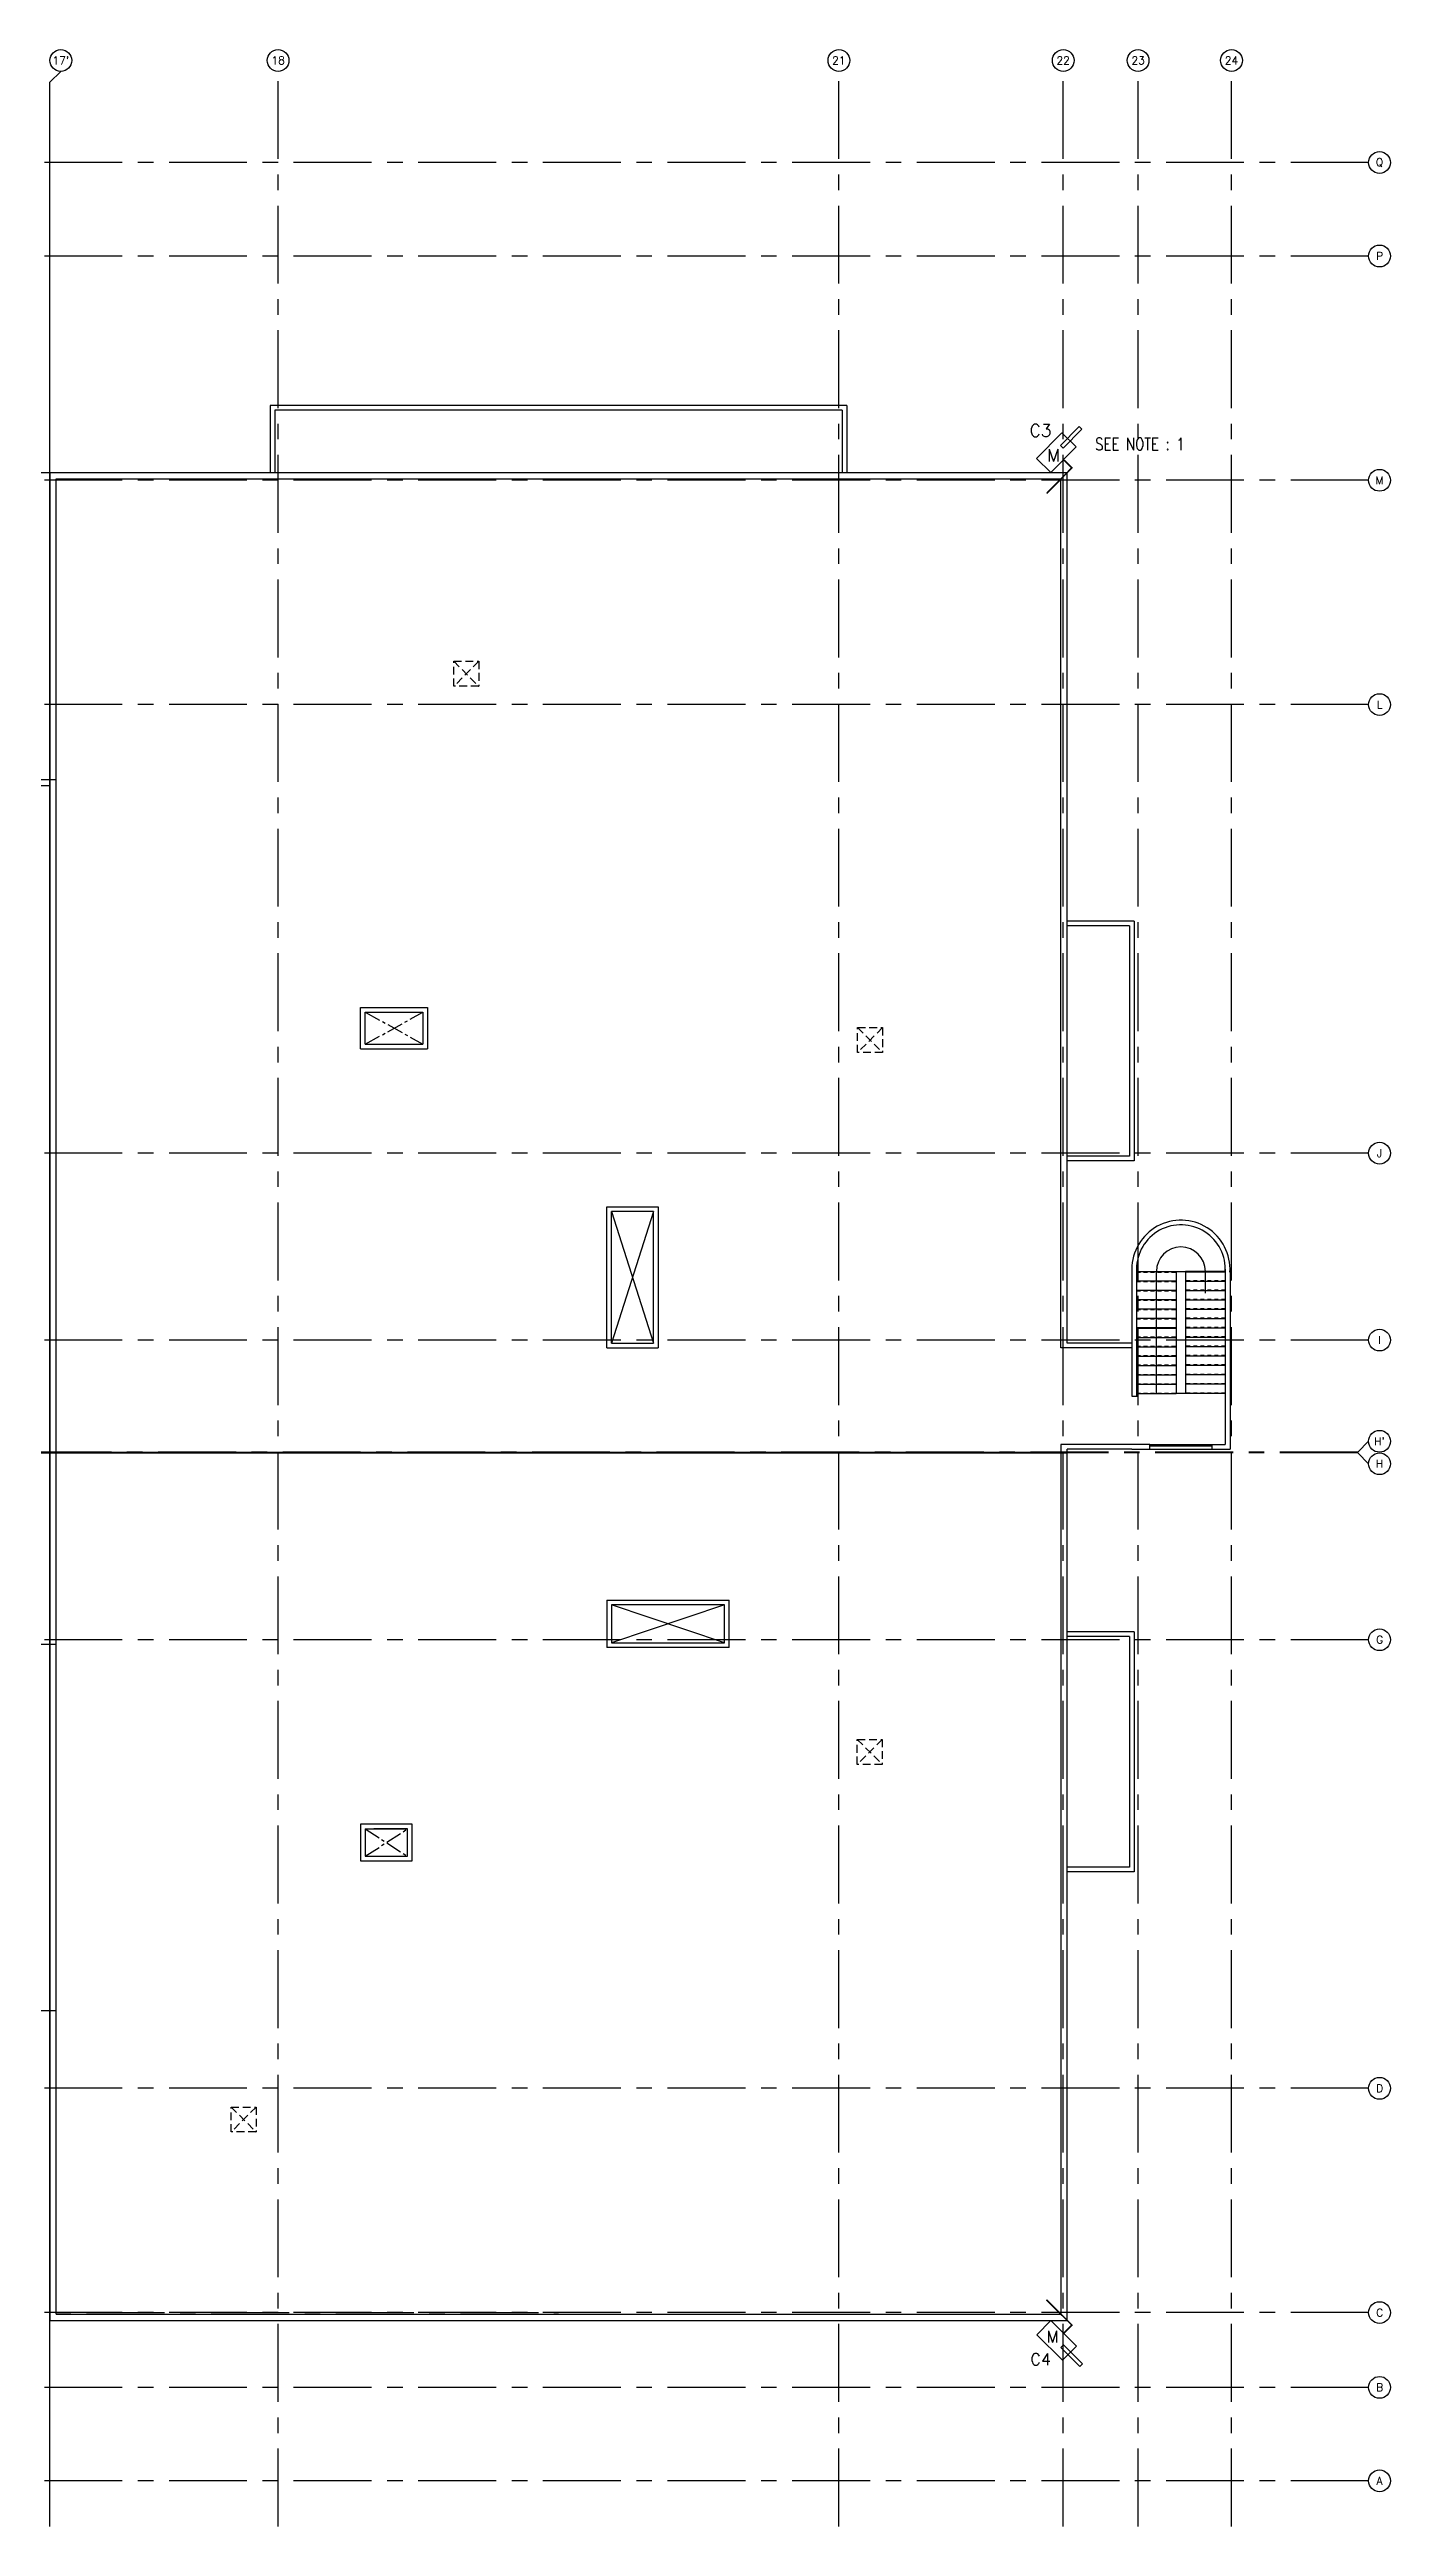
# Model space of a CAD drawing. Extents: x 89546.9 to 89633.7, y 39918.4 to 40001.1.
# Drawn here: x 89590.6 to 89633.7, y 39921.6 to 40001.1 of the extents above; entities that cross this region are included whole.
import ezdxf
from ezdxf.enums import TextEntityAlignment as Align

# ---------------------------------------------------------------- set-up
doc = ezdxf.new("R2010")
doc.units = 0
doc.header["$MEASUREMENT"] = 0
for name, pattern in [('CENTER2', [1.125, 0.75, -0.125, 0.125, -0.125]), ('CENTERX2', [4, 2.5, -0.5, 0.5, -0.5]), ('HIDDEN', [0.375, 0.25, -0.125]), ('HIDDEN2', [0.1875, 0.125, -0.0625])]:
    doc.linetypes.add(name, pattern=pattern)
doc.layers.get('0').update_dxf_attribs({"color": 11, "linetype": 'CONTINUOUS'})
for name, color, linetype in [('AX-CR', 11, 'CONTINUOUS'), ('AX-TXT', 11, 'CONTINUOUS'), ('AXES', 11, 'CENTERX2'), ('E-CCTV', 4, 'CONTINUOUS'), ('E-TV', 4, 'CONTINUOUS'), ('EJ', 11, 'CONTINUOUS'), ('PROJ-L', 11, 'CONTINUOUS'), ('ROOF', 11, 'CONTINUOUS'), ('SHAFT', 11, 'CONTINUOUS'), ('STR', 11, 'CONTINUOUS'), ('WALL', 11, 'CONTINUOUS'), ('WIN', 11, 'CONTINUOUS')]:
    doc.layers.add(name, color=color, linetype=linetype)
doc.styles.add('ROMANS', font='ROMANS.shx')

# ---------------------------------------------------------------- blocks, each defined once
blk = doc.blocks.new('AXU')
at = {"layer": 'AX-CR'}
blk.add_circle((0, 350), 350, dxfattribs=at)
at = {"layer": 'AX-TXT', "style": 'ROMANS'}
blk.add_attdef('AX', text='', height=250, dxfattribs=at).set_placement((0, 350), align=Align.MIDDLE)
blk = doc.blocks.new('AXR')
at = {"layer": 'AX-CR'}
blk.add_circle((350, 0), 350, dxfattribs=at)
at = {"layer": 'AX-TXT', "style": 'ROMANS'}
blk.add_attdef('AX', text='', height=250, dxfattribs=at).set_placement((350, 0), align=Align.MIDDLE)

msp = doc.modelspace()

# ---------------------------------------------------------------- linework, layer by layer
for p, q in [((89626.807, 39961.9), (89627.107, 39961.9)), ((89626.807, 39961.9), (89626.807, 39957.98)), ((89627.107, 39961.9), (89627.107, 39957.98)), ((89627.107, 39957.98), (89626.807, 39957.98))]:
    msp.add_line(p, q)
at = {"layer": 'AX-CR'}
msp.add_circle((89633.331, 39926.08), 0.35, dxfattribs=at)
at = {"layer": 'AXES'}
for p, q in [((89590.657, 40000.078), (89591.007, 40000.428)), ((89597.981, 39921.615), (89597.981, 40000.428)), ((89615.981, 39921.615), (89615.981, 40000.428)), ((89623.181, 39921.615), (89623.181, 40000.428)), ((89625.581, 39921.615), (89625.581, 40000.428)), ((89628.581, 39921.615), (89628.581, 40000.428)), ((89632.981, 39997.5), (89564.941, 39997.5)), ((89632.981, 39994.5), (89564.941, 39994.5)), ((89632.981, 39987.3), (89564.941, 39987.3)), ((89632.981, 39980.1), (89564.941, 39980.1)), ((89632.981, 39965.7), (89564.941, 39965.7)), ((89632.981, 39959.7), (89564.941, 39959.7)), ((89632.631, 39956.1), (89564.941, 39956.1)), ((89632.631, 39956.08), (89564.941, 39956.08)), ((89632.631, 39956.1), (89632.981, 39956.45)), ((89632.631, 39956.08), (89632.981, 39955.73)), ((89632.981, 39950.08), (89564.941, 39950.08)), ((89632.981, 39935.68), (89564.941, 39935.68)), ((89547.835, 39928.48), (89606.981, 39928.48)), ((89632.981, 39928.48), (89564.941, 39928.48)), ((89632.981, 39926.08), (89547.835, 39926.08)), ((89632.981, 39923.08), (89564.941, 39923.08))]:
    msp.add_line(p, q, dxfattribs=at)
at = {"layer": 'E-CCTV', "color": 4, "linetype": 'Continuous', "const_width": 0.05}
msp.add_lwpolyline([(89623.191, 39987.961), (89623.457, 39987.7), (89622.645, 39986.875)], dxfattribs=at)
at = {"layer": 'E-CCTV', "color": 4, "const_width": 0.05}
msp.add_lwpolyline([(89623.195, 39927.815), (89623.458, 39928.08), (89622.638, 39928.895)], dxfattribs=at)
at = {"layer": 'E-CCTV', "color": 4, "linetype": 'Continuous'}
for points in [[(89623.139, 39988.826), (89622.326, 39988.001), (89622.785, 39987.549), (89623.597, 39988.374)], [(89623.695, 39989.029), (89623.092, 39988.417), (89623.178, 39988.332), (89623.781, 39988.945)], [(89623.151, 39926.95), (89622.33, 39927.767), (89622.784, 39928.224), (89623.605, 39927.407)], [(89623.709, 39926.752), (89623.1, 39927.359), (89623.185, 39927.444), (89623.795, 39926.838)]]:
    msp.add_3dface(points, dxfattribs=at)
at = {"layer": 'EJ', "color": 8}
msp.add_line((89590.657, 39977.5), (89590.657, 39959.45), dxfattribs=at)
at = {"layer": 'EJ'}
for p, q in [((89547.835, 39956.1), (89623.307, 39956.1)), ((89547.835, 39956.08), (89623.307, 39956.08))]:
    msp.add_line(p, q, dxfattribs=at)
at = {"layer": 'PROJ-L', "linetype": 'Continuous'}
for p, q in [((89616.231, 39989.7), (89597.731, 39989.7)), ((89597.731, 39989.7), (89597.731, 39987.55)), ((89616.081, 39989.55), (89597.881, 39989.55)), ((89597.881, 39989.55), (89597.881, 39987.55)), ((89616.081, 39989.55), (89616.081, 39987.55)), ((89616.231, 39989.7), (89616.231, 39987.55)), ((89625.457, 39973.15), (89623.307, 39973.15)), ((89625.307, 39973), (89623.307, 39973)), ((89625.307, 39973), (89625.307, 39965.6)), ((89625.457, 39973.15), (89625.457, 39965.45)), ((89625.307, 39965.6), (89623.307, 39965.6)), ((89625.457, 39965.45), (89623.307, 39965.45)), ((89625.457, 39950.33), (89623.307, 39950.33)), ((89625.307, 39950.18), (89623.307, 39950.18)), ((89625.307, 39950.18), (89625.307, 39942.78)), ((89625.457, 39950.33), (89625.457, 39942.63)), ((89625.307, 39942.78), (89623.307, 39942.78)), ((89625.457, 39942.63), (89623.307, 39942.63))]:
    msp.add_line(p, q, dxfattribs=at)
at = {"layer": 'ROOF'}
for p, q in [((89590.657, 39921.615), (89590.657, 40000.078)), ((89590.657, 39921.615), (89590.657, 40000.078)), ((89584.282, 39987.55), (89623.307, 39987.55)), ((89590.657, 39987.55), (89590.657, 39928.23)), ((89590.657, 39928.23), (89590.657, 39987.55)), ((89590.857, 39928.43), (89590.857, 39987.35)), ((89590.857, 39987.35), (89623.107, 39987.35)), ((89623.107, 39959.45), (89623.107, 39987.35)), ((89623.307, 39959.6), (89623.307, 39987.55)), ((89580.817, 39977.7), (89590.857, 39977.7)), ((89581.037, 39977.5), (89590.657, 39977.5)), ((89625.382, 39959.45), (89623.107, 39959.45)), ((89625.382, 39959.6), (89623.307, 39959.6)), ((89590.657, 39956.1), (89623.307, 39956.1)), ((89590.657, 39956.08), (89623.307, 39956.08)), ((89625.957, 39956.35), (89623.107, 39956.35)), ((89623.107, 39956.35), (89623.107, 39928.43)), ((89625.382, 39956.2), (89623.307, 39956.2)), ((89623.307, 39928.23), (89623.307, 39956.2)), ((89590.857, 39949.93), (89580.817, 39949.93)), ((89581.037, 39938.18), (89590.857, 39938.18)), ((89590.657, 39928.23), (89623.307, 39928.23)), ((89590.857, 39928.43), (89623.107, 39928.43))]:
    msp.add_line(p, q, dxfattribs=at)
at = {"layer": 'ROOF', "linetype": 'Continuous'}
for p, q in [((89608.681, 39963.825), (89610.03, 39959.6)), ((89610.03, 39963.825), (89608.681, 39959.6)), ((89612.306, 39949.98), (89608.68, 39951.205)), ((89612.306, 39951.205), (89608.68, 39949.98))]:
    msp.add_line(p, q, dxfattribs=at)
at = {"layer": 'SHAFT', "linetype": 'HIDDEN'}
for p, q in [((89603.621, 39981.489), (89604.421, 39980.689)), ((89604.421, 39981.489), (89603.621, 39980.689)), ((89616.581, 39969.73), (89617.381, 39968.93)), ((89617.381, 39969.73), (89616.581, 39968.93)), ((89616.571, 39946.88), (89617.371, 39946.08)), ((89617.371, 39946.88), (89616.571, 39946.08)), ((89596.475, 39935.08), (89597.275, 39934.28)), ((89597.275, 39935.08), (89596.475, 39934.28))]:
    msp.add_line(p, q, dxfattribs=at)
for points in [[(89603.621, 39981.489), (89604.421, 39981.489), (89604.421, 39980.689), (89603.621, 39980.689)], [(89616.581, 39969.73), (89617.381, 39969.73), (89617.381, 39968.93), (89616.581, 39968.93)], [(89616.571, 39946.88), (89617.371, 39946.88), (89617.371, 39946.08), (89616.571, 39946.08)], [(89596.475, 39935.08), (89597.275, 39935.08), (89597.275, 39934.28), (89596.475, 39934.28)]]:
    msp.add_lwpolyline(points, close=True, dxfattribs=at)
at = {"layer": 'STR'}
for p, q in [((89625.532, 39961.9), (89626.807, 39961.9)), ((89625.532, 39961.6), (89626.807, 39961.6)), ((89626.169, 39957.98), (89626.169, 39961.902)), ((89628.382, 39961.9), (89627.107, 39961.9)), ((89628.382, 39961.88), (89627.107, 39961.88)), ((89628.382, 39961.58), (89627.107, 39961.58)), ((89627.744, 39961.207), (89627.744, 39961.902)), ((89625.532, 39961.3), (89626.807, 39961.3)), ((89625.532, 39961), (89626.807, 39961)), ((89625.532, 39960.7), (89626.807, 39960.7)), ((89628.382, 39961.28), (89627.107, 39961.28)), ((89628.382, 39960.98), (89627.107, 39960.98)), ((89625.532, 39960.4), (89626.807, 39960.4)), ((89625.532, 39960.1), (89626.807, 39960.1)), ((89625.532, 39960.08), (89626.807, 39960.08)), ((89628.382, 39960.68), (89627.107, 39960.68)), ((89628.382, 39960.38), (89627.107, 39960.38)), ((89628.382, 39960.08), (89627.107, 39960.08)), ((89625.532, 39959.78), (89626.807, 39959.78)), ((89625.532, 39959.48), (89626.807, 39959.48)), ((89625.532, 39959.18), (89626.807, 39959.18)), ((89628.382, 39959.78), (89627.107, 39959.78)), ((89628.382, 39959.48), (89627.107, 39959.48)), ((89628.382, 39959.18), (89627.107, 39959.18)), ((89625.532, 39958.88), (89626.807, 39958.88)), ((89625.532, 39958.58), (89626.807, 39958.58)), ((89628.382, 39958.88), (89627.107, 39958.88)), ((89628.382, 39958.58), (89627.107, 39958.58)), ((89625.532, 39958.28), (89626.807, 39958.28)), ((89625.532, 39957.98), (89626.807, 39957.98)), ((89628.382, 39958.28), (89627.107, 39958.28)), ((89628.382, 39957.98), (89627.107, 39957.98))]:
    msp.add_line(p, q, dxfattribs=at)
at = {"layer": 'STR', "linetype": 'HIDDEN2'}
for p, q in [((89625.532, 39961.88), (89626.807, 39961.88)), ((89625.532, 39961.58), (89626.807, 39961.58)), ((89628.382, 39961.9), (89627.107, 39961.9)), ((89628.382, 39961.88), (89627.107, 39961.88)), ((89628.382, 39961.6), (89627.107, 39961.6)), ((89625.532, 39961.28), (89626.807, 39961.28)), ((89625.532, 39960.98), (89626.807, 39960.98)), ((89628.382, 39961.3), (89627.107, 39961.3)), ((89628.382, 39961), (89627.107, 39961)), ((89628.382, 39960.7), (89627.107, 39960.7)), ((89625.532, 39960.68), (89626.807, 39960.68)), ((89625.532, 39960.38), (89626.807, 39960.38)), ((89628.382, 39960.4), (89627.107, 39960.4)), ((89628.382, 39960.1), (89627.107, 39960.1)), ((89625.532, 39959.8), (89626.807, 39959.8)), ((89625.532, 39959.5), (89626.807, 39959.5)), ((89625.532, 39959.2), (89626.807, 39959.2)), ((89628.382, 39959.8), (89627.107, 39959.8)), ((89628.382, 39959.5), (89627.107, 39959.5)), ((89628.382, 39959.2), (89627.107, 39959.2)), ((89625.532, 39958.9), (89626.807, 39958.9)), ((89625.532, 39958.6), (89626.807, 39958.6)), ((89625.532, 39958.3), (89626.807, 39958.3)), ((89628.382, 39958.9), (89627.107, 39958.9)), ((89628.382, 39958.6), (89627.107, 39958.6)), ((89628.382, 39958.3), (89627.107, 39958.3)), ((89625.532, 39958), (89626.807, 39958)), ((89628.382, 39958), (89627.107, 39958))]:
    msp.add_line(p, q, dxfattribs=at)
at = {"layer": 'STR'}
msp.add_arc((89626.957, 39961.902), 0.787, 0, 180, dxfattribs=at)
at = {"layer": 'WALL'}
for p, q in [((89600.631, 39969.05), (89600.631, 39970.375)), ((89600.631, 39970.375), (89602.781, 39970.375)), ((89602.781, 39970.375), (89602.781, 39969.05)), ((89600.781, 39969.2), (89600.781, 39970.225)), ((89600.781, 39970.225), (89602.631, 39970.225)), ((89602.631, 39970.225), (89602.631, 39969.2)), ((89602.631, 39970.2), (89602.631, 39969.2)), ((89600.631, 39969.05), (89602.781, 39969.05)), ((89600.781, 39969.2), (89602.631, 39969.2)), ((89608.531, 39959.45), (89608.531, 39963.975)), ((89608.531, 39963.975), (89610.18, 39963.975)), ((89610.18, 39963.975), (89610.18, 39959.45)), ((89608.681, 39959.6), (89608.681, 39963.825)), ((89610.03, 39963.825), (89608.681, 39963.825)), ((89610.03, 39959.6), (89610.03, 39963.825)), ((89625.382, 39961.975), (89625.382, 39957.9)), ((89625.532, 39961.975), (89625.532, 39957.9)), ((89628.382, 39961.975), (89628.382, 39956.35)), ((89628.532, 39961.975), (89628.532, 39956.2)), ((89608.531, 39959.45), (89610.18, 39959.45)), ((89608.681, 39959.6), (89610.03, 39959.6)), ((89625.382, 39957.9), (89625.581, 39957.9)), ((89625.382, 39956.2), (89625.957, 39956.2)), ((89625.957, 39956.2), (89625.957, 39956.35)), ((89627.957, 39956.2), (89627.957, 39956.35)), ((89627.957, 39956.35), (89628.382, 39956.35)), ((89627.957, 39956.2), (89628.532, 39956.2)), ((89608.531, 39951.355), (89608.531, 39949.83)), ((89608.531, 39951.355), (89612.456, 39951.355)), ((89612.306, 39951.205), (89608.68, 39951.205)), ((89608.68, 39951.205), (89608.68, 39949.98)), ((89612.306, 39949.98), (89612.306, 39951.205)), ((89612.456, 39949.83), (89612.456, 39951.355)), ((89612.456, 39949.83), (89608.531, 39949.83)), ((89608.68, 39949.98), (89612.306, 39949.98)), ((89600.631, 39944.155), (89600.631, 39942.98)), ((89602.281, 39944.155), (89600.631, 39944.155)), ((89600.781, 39944.005), (89600.781, 39943.13)), ((89600.781, 39944.005), (89602.131, 39944.005)), ((89602.131, 39944.005), (89601.056, 39944.005)), ((89602.131, 39943.13), (89602.131, 39944.005)), ((89602.281, 39942.98), (89602.281, 39944.155)), ((89600.631, 39942.98), (89602.281, 39942.98)), ((89600.781, 39943.13), (89602.131, 39943.13))]:
    msp.add_line(p, q, dxfattribs=at)
at = {"layer": 'WALL', "color": 97, "linetype": 'CENTER2', "ltscale": 0.7}
for p, q in [((89600.781, 39970.225), (89602.631, 39969.2)), ((89600.781, 39969.2), (89602.631, 39970.225)), ((89600.781, 39944.005), (89602.131, 39943.13)), ((89600.781, 39943.13), (89602.131, 39944.005))]:
    msp.add_line(p, q, dxfattribs=at)
at = {"layer": 'WALL'}
for radius, start, end in [(1.575, 356.52972, 180), (1.425, 356.1639, 180.00002)]:
    msp.add_arc((89626.957, 39961.975), radius, start, end, dxfattribs=at)
at = {"layer": 'WIN'}
for p, q in [((89625.957, 39956.35), (89627.957, 39956.35)), ((89625.957, 39956.3), (89627.957, 39956.3)), ((89625.957, 39956.2), (89627.957, 39956.2))]:
    msp.add_line(p, q, dxfattribs=at)

# ---------------------------------------------------------------- block references
at = {"layer": 'AXES', "xscale": 0.001, "yscale": 0.001, "zscale": 0.001}
for name, p, values in [('AXU', (89591.007, 40000.428), {'AX': "17'"}), ('AXU', (89597.981, 40000.428), {'AX': '18'}), ('AXU', (89615.981, 40000.428), {'AX': '21'}), ('AXU', (89623.181, 40000.428), {'AX': '22'}), ('AXU', (89625.581, 40000.428), {'AX': '23'}), ('AXU', (89628.581, 40000.428), {'AX': '24'}), ('AXR', (89632.981, 39997.5), {'AX': 'Q'}), ('AXR', (89632.981, 39994.5), {'AX': 'P'}), ('AXR', (89632.981, 39987.3), {'AX': 'M'}), ('AXR', (89632.981, 39980.1), {'AX': 'L'}), ('AXR', (89632.981, 39965.7), {'AX': 'J'}), ('AXR', (89632.981, 39959.7), {'AX': 'I'}), ('AXR', (89632.981, 39956.45), {'AX': "H'"}), ('AXR', (89632.981, 39955.73), {'AX': 'H'}), ('AXR', (89632.981, 39950.08), {'AX': 'G'}), ('AXR', (89632.981, 39935.68), {'AX': 'D'}), ('AXR', (89632.981, 39928.48), {'AX': 'C'}), ('AXR', (89632.981, 39923.08), {'AX': 'A'})]:
    msp.add_blockref(name, p, dxfattribs=at).add_auto_attribs(values)

# ---------------------------------------------------------------- texts
at = {"layer": 'AX-TXT', "style": 'ROMANS'}
msp.add_attdef('B', text='1', height=0.25, dxfattribs=at).set_placement((89633.331, 39926.08), align=Align.MIDDLE)
at = {"layer": 'E-CCTV', "color": 4, "linetype": 'Continuous', "style": 'ROMANS'}
for s, height, p in [('C3', 0.4, (89622.101, 39988.7)), ('M', 0.4, (89622.659, 39987.904)), ('M', 0.375, (89622.647, 39927.522)), ('C4', 0.375, (89622.127, 39926.795))]:
    msp.add_text(s, height=height, dxfattribs=at).set_placement(p)
at = {"layer": 'E-TV', "color": 4, "style": 'ROMANS', "width": 0.8}
msp.add_text('SEE NOTE : 1', height=0.39, dxfattribs=at).set_placement((89624.204, 39988.269))

doc.saveas('drawing.dxf')
